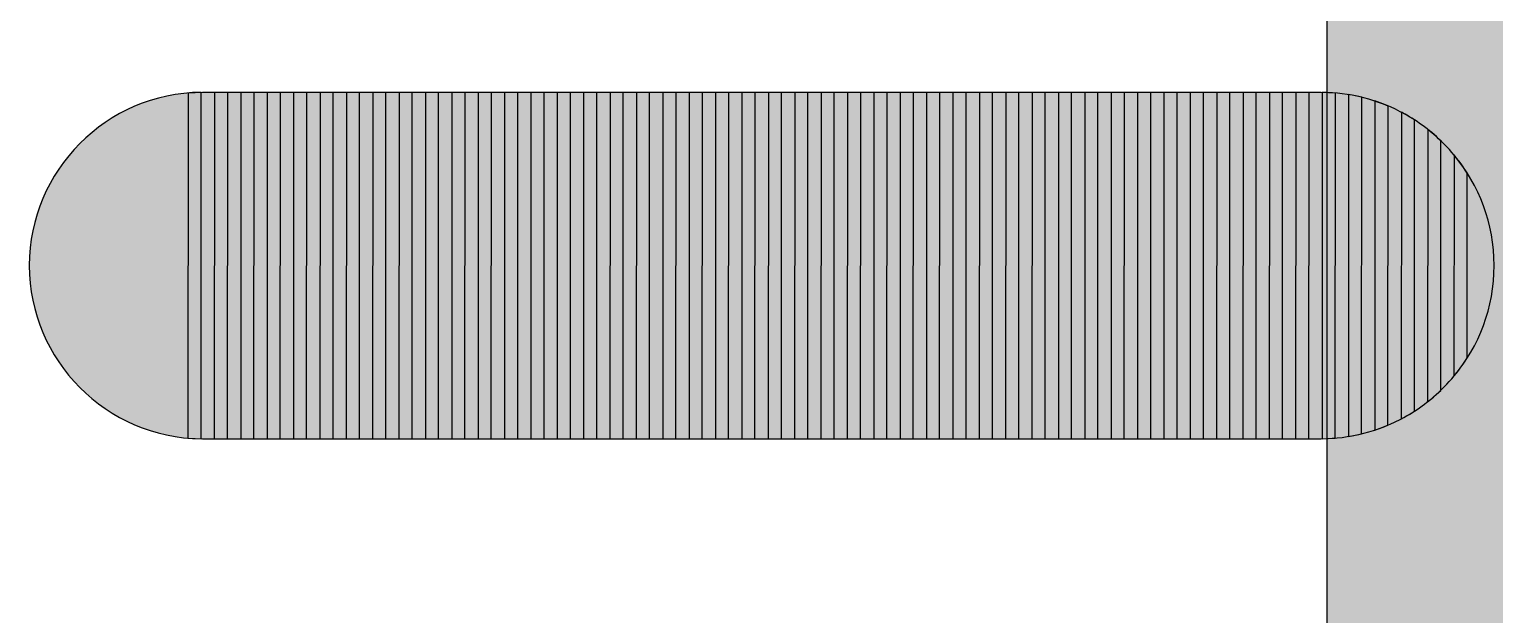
# Model space of a CAD drawing. Header units: millimetres. Extents: x -4.73 to 4.58, y -4.74 to 4.59.
# Drawn here: x -4.73 to -3.423, y -1.591 to -1.07 of the extents above; entities that cross this region are included whole.
import ezdxf

# ---------------------------------------------------------------- set-up
doc = ezdxf.new("R2010")
doc.units = ezdxf.units.MM
doc.header["$MEASUREMENT"] = 0
doc.layers.add('layer 1', color=7, linetype='Continuous')

msp = doc.modelspace()

# ---------------------------------------------------------------- hatches: boundary and pattern name
at = {"layer": 'layer 1', "true_color": 0x5f5d5d}
h = msp.add_hatch(color=251, dxfattribs=at)
edge = h.paths.add_edge_path()
edge.add_spline(control_points=[(-3.122, 3.4177), (-3.122, 3.4177), (2.976, 3.4177), (2.976, 3.4177), (2.976, 3.4177), (3.427, 2.9666), (3.427, 2.9666), (3.427, 2.9666), (3.427, -3.1314), (3.427, -3.1314), (3.427, -3.1314), (2.976, -3.5825), (2.976, -3.5825), (2.976, -3.5825), (-3.122, -3.5825), (-3.122, -3.5825), (-3.122, -3.5825), (-3.573, -3.1314), (-3.573, -3.1314), (-3.573, -3.1314), (-3.573, 2.9666), (-3.573, 2.9666), (-3.573, 2.9666), (-3.122, 3.4177), (-3.122, 3.4177)], knot_values=[0, 0, 0, 0, 0.125, 0.125, 0.125, 0.25, 0.25, 0.25, 0.375, 0.375, 0.375, 0.5, 0.5, 0.5, 0.625, 0.625, 0.625, 0.75, 0.75, 0.75, 0.875, 0.875, 0.875, 1, 1, 1, 1], degree=3, periodic=1)
h = msp.add_hatch(color=251, dxfattribs=at)
edge = h.paths.add_edge_path()
edge.add_spline(control_points=[(-4.5763, -1.1259), (-4.5763, -1.1259), (-4.5764, -1.4346), (-4.5764, -1.4346), (-4.6608, -1.434), (-4.7296, -1.3648), (-4.7296, -1.2803), (-4.7296, -1.2803), (-4.7296, -1.2802), (-4.7296, -1.2802), (-4.7296, -1.1956), (-4.6607, -1.1264), (-4.5763, -1.1259)], knot_values=[0, 0, 0, 0, 0.25, 0.25, 0.25, 0.5, 0.5, 0.5, 0.75, 0.75, 0.75, 1, 1, 1, 1], degree=3, periodic=1)
at = {"layer": 'layer 1', "true_color": 0x636161}
h = msp.add_hatch(color=251, dxfattribs=at)
edge = h.paths.add_edge_path()
edge.add_spline(control_points=[(-4.5529, -1.4346), (-4.5529, -1.4346), (-4.5753, -1.4346), (-4.5753, -1.4346), (-4.5753, -1.4346), (-4.5882, -1.434), (-4.5882, -1.434), (-4.5882, -1.434), (-4.5881, -1.1265), (-4.5881, -1.1265), (-4.5881, -1.1265), (-4.5753, -1.1259), (-4.5753, -1.1259), (-4.5753, -1.1259), (-4.5528, -1.1259), (-4.5528, -1.1259), (-4.5528, -1.1259), (-4.5529, -1.4346), (-4.5529, -1.4346)], knot_values=[0, 0, 0, 0, 0.166667, 0.166667, 0.166667, 0.333333, 0.333333, 0.333333, 0.5, 0.5, 0.5, 0.666667, 0.666667, 0.666667, 0.833333, 0.833333, 0.833333, 1, 1, 1, 1], degree=3, periodic=1)
at = {"layer": 'layer 1', "true_color": 0x676666}
h = msp.add_hatch(color=251, dxfattribs=at)
edge = h.paths.add_edge_path()
edge.add_spline(control_points=[(-4.5294, -1.4346), (-4.5294, -1.4346), (-4.5647, -1.4346), (-4.5647, -1.4346), (-4.5647, -1.4346), (-4.5646, -1.1259), (-4.5646, -1.1259), (-4.5646, -1.1259), (-4.5293, -1.1259), (-4.5293, -1.1259), (-4.5293, -1.1259), (-4.5294, -1.4346), (-4.5294, -1.4346)], knot_values=[0, 0, 0, 0, 0.25, 0.25, 0.25, 0.5, 0.5, 0.5, 0.75, 0.75, 0.75, 1, 1, 1, 1], degree=3, periodic=1)
at = {"layer": 'layer 1', "true_color": 0x6c6a6a}
h = msp.add_hatch(color=251, dxfattribs=at)
edge = h.paths.add_edge_path()
edge.add_spline(control_points=[(-4.5412, -1.4346), (-4.5412, -1.4346), (-4.5411, -1.1259), (-4.5411, -1.1259), (-4.5411, -1.1259), (-4.5058, -1.1259), (-4.5058, -1.1259), (-4.5058, -1.1259), (-4.5059, -1.4346), (-4.5059, -1.4346), (-4.5059, -1.4346), (-4.5412, -1.4346), (-4.5412, -1.4346)], knot_values=[0, 0, 0, 0, 0.25, 0.25, 0.25, 0.5, 0.5, 0.5, 0.75, 0.75, 0.75, 1, 1, 1, 1], degree=3, periodic=1)
at = {"layer": 'layer 1', "true_color": 0x706e6f}
h = msp.add_hatch(color=8, dxfattribs=at)
edge = h.paths.add_edge_path()
edge.add_spline(control_points=[(-4.5177, -1.4346), (-4.5177, -1.4346), (-4.5176, -1.1259), (-4.5176, -1.1259), (-4.5176, -1.1259), (-4.4823, -1.1259), (-4.4823, -1.1259), (-4.4823, -1.1259), (-4.4824, -1.4346), (-4.4824, -1.4346), (-4.4824, -1.4346), (-4.5177, -1.4346), (-4.5177, -1.4346)], knot_values=[0, 0, 0, 0, 0.25, 0.25, 0.25, 0.5, 0.5, 0.5, 0.75, 0.75, 0.75, 1, 1, 1, 1], degree=3, periodic=1)
at = {"layer": 'layer 1', "true_color": 0x747373}
h = msp.add_hatch(color=8, dxfattribs=at)
edge = h.paths.add_edge_path()
edge.add_spline(control_points=[(-4.4942, -1.4346), (-4.4942, -1.4346), (-4.4941, -1.1259), (-4.4941, -1.1259), (-4.4941, -1.1259), (-4.4588, -1.1259), (-4.4588, -1.1259), (-4.4588, -1.1259), (-4.4589, -1.4346), (-4.4589, -1.4346), (-4.4589, -1.4346), (-4.4942, -1.4346), (-4.4942, -1.4346)], knot_values=[0, 0, 0, 0, 0.25, 0.25, 0.25, 0.5, 0.5, 0.5, 0.75, 0.75, 0.75, 1, 1, 1, 1], degree=3, periodic=1)
at = {"layer": 'layer 1', "true_color": 0x787778}
h = msp.add_hatch(color=8, dxfattribs=at)
edge = h.paths.add_edge_path()
edge.add_spline(control_points=[(-4.4706, -1.4346), (-4.4706, -1.4346), (-4.4705, -1.1259), (-4.4705, -1.1259), (-4.4705, -1.1259), (-4.4353, -1.1259), (-4.4353, -1.1259), (-4.4353, -1.1259), (-4.4354, -1.4346), (-4.4354, -1.4346), (-4.4354, -1.4346), (-4.4706, -1.4346), (-4.4706, -1.4346)], knot_values=[0, 0, 0, 0, 0.25, 0.25, 0.25, 0.5, 0.5, 0.5, 0.75, 0.75, 0.75, 1, 1, 1, 1], degree=3, periodic=1)
at = {"layer": 'layer 1', "true_color": 0x7c7b7c}
h = msp.add_hatch(color=8, dxfattribs=at)
edge = h.paths.add_edge_path()
edge.add_spline(control_points=[(-4.4471, -1.4346), (-4.4471, -1.4346), (-4.447, -1.1259), (-4.447, -1.1259), (-4.447, -1.1259), (-4.4118, -1.1259), (-4.4118, -1.1259), (-4.4118, -1.1259), (-4.4119, -1.4346), (-4.4119, -1.4346), (-4.4119, -1.4346), (-4.4471, -1.4346), (-4.4471, -1.4346)], knot_values=[0, 0, 0, 0, 0.25, 0.25, 0.25, 0.5, 0.5, 0.5, 0.75, 0.75, 0.75, 1, 1, 1, 1], degree=3, periodic=1)
at = {"layer": 'layer 1', "true_color": 0x818081}
h = msp.add_hatch(color=8, dxfattribs=at)
edge = h.paths.add_edge_path()
edge.add_spline(control_points=[(-4.4236, -1.4346), (-4.4236, -1.4346), (-4.4235, -1.1259), (-4.4235, -1.1259), (-4.4235, -1.1259), (-4.3883, -1.1259), (-4.3883, -1.1259), (-4.3883, -1.1259), (-4.3884, -1.4346), (-4.3884, -1.4346), (-4.3884, -1.4346), (-4.4236, -1.4346), (-4.4236, -1.4346)], knot_values=[0, 0, 0, 0, 0.25, 0.25, 0.25, 0.5, 0.5, 0.5, 0.75, 0.75, 0.75, 1, 1, 1, 1], degree=3, periodic=1)
at = {"layer": 'layer 1', "true_color": 0x868586}
h = msp.add_hatch(color=252, dxfattribs=at)
edge = h.paths.add_edge_path()
edge.add_spline(control_points=[(-4.4001, -1.4346), (-4.4001, -1.4346), (-4.4, -1.1259), (-4.4, -1.1259), (-4.4, -1.1259), (-4.3648, -1.1259), (-4.3648, -1.1259), (-4.3648, -1.1259), (-4.3649, -1.4346), (-4.3649, -1.4346), (-4.3649, -1.4346), (-4.4001, -1.4346), (-4.4001, -1.4346)], knot_values=[0, 0, 0, 0, 0.25, 0.25, 0.25, 0.5, 0.5, 0.5, 0.75, 0.75, 0.75, 1, 1, 1, 1], degree=3, periodic=1)
at = {"layer": 'layer 1', "true_color": 0x8d8c8d}
h = msp.add_hatch(color=252, dxfattribs=at)
edge = h.paths.add_edge_path()
edge.add_spline(control_points=[(-4.3766, -1.4346), (-4.3766, -1.4346), (-4.3765, -1.1259), (-4.3765, -1.1259), (-4.3765, -1.1259), (-4.3412, -1.1259), (-4.3412, -1.1259), (-4.3412, -1.1259), (-4.3414, -1.4346), (-4.3414, -1.4346), (-4.3414, -1.4346), (-4.3766, -1.4346), (-4.3766, -1.4346)], knot_values=[0, 0, 0, 0, 0.25, 0.25, 0.25, 0.5, 0.5, 0.5, 0.75, 0.75, 0.75, 1, 1, 1, 1], degree=3, periodic=1)
at = {"layer": 'layer 1', "true_color": 0x939293}
h = msp.add_hatch(color=252, dxfattribs=at)
edge = h.paths.add_edge_path()
edge.add_spline(control_points=[(-4.3531, -1.4346), (-4.3531, -1.4346), (-4.353, -1.1259), (-4.353, -1.1259), (-4.353, -1.1259), (-4.3177, -1.1259), (-4.3177, -1.1259), (-4.3177, -1.1259), (-4.3178, -1.4346), (-4.3178, -1.4346), (-4.3178, -1.4346), (-4.3531, -1.4346), (-4.3531, -1.4346)], knot_values=[0, 0, 0, 0, 0.25, 0.25, 0.25, 0.5, 0.5, 0.5, 0.75, 0.75, 0.75, 1, 1, 1, 1], degree=3, periodic=1)
at = {"layer": 'layer 1', "true_color": 0x999899}
h = msp.add_hatch(color=253, dxfattribs=at)
edge = h.paths.add_edge_path()
edge.add_spline(control_points=[(-4.3296, -1.4346), (-4.3296, -1.4346), (-4.3295, -1.1259), (-4.3295, -1.1259), (-4.3295, -1.1259), (-4.2942, -1.1259), (-4.2942, -1.1259), (-4.2942, -1.1259), (-4.2943, -1.4346), (-4.2943, -1.4346), (-4.2943, -1.4346), (-4.3296, -1.4346), (-4.3296, -1.4346)], knot_values=[0, 0, 0, 0, 0.25, 0.25, 0.25, 0.5, 0.5, 0.5, 0.75, 0.75, 0.75, 1, 1, 1, 1], degree=3, periodic=1)
at = {"layer": 'layer 1', "true_color": 0xa09fa0}
h = msp.add_hatch(color=253, dxfattribs=at)
edge = h.paths.add_edge_path()
edge.add_spline(control_points=[(-4.3061, -1.4346), (-4.3061, -1.4346), (-4.306, -1.1259), (-4.306, -1.1259), (-4.306, -1.1259), (-4.2707, -1.1259), (-4.2707, -1.1259), (-4.2707, -1.1259), (-4.2708, -1.4346), (-4.2708, -1.4346), (-4.2708, -1.4346), (-4.3061, -1.4346), (-4.3061, -1.4346)], knot_values=[0, 0, 0, 0, 0.25, 0.25, 0.25, 0.5, 0.5, 0.5, 0.75, 0.75, 0.75, 1, 1, 1, 1], degree=3, periodic=1)
at = {"layer": 'layer 1', "true_color": 0xa6a5a6}
h = msp.add_hatch(color=253, dxfattribs=at)
edge = h.paths.add_edge_path()
edge.add_spline(control_points=[(-4.2826, -1.4346), (-4.2826, -1.4346), (-4.2825, -1.1259), (-4.2825, -1.1259), (-4.2825, -1.1259), (-4.2472, -1.1259), (-4.2472, -1.1259), (-4.2472, -1.1259), (-4.2473, -1.4346), (-4.2473, -1.4346), (-4.2473, -1.4346), (-4.2826, -1.4346), (-4.2826, -1.4346)], knot_values=[0, 0, 0, 0, 0.25, 0.25, 0.25, 0.5, 0.5, 0.5, 0.75, 0.75, 0.75, 1, 1, 1, 1], degree=3, periodic=1)
at = {"layer": 'layer 1', "true_color": 0xacacac}
h = msp.add_hatch(color=253, dxfattribs=at)
edge = h.paths.add_edge_path()
edge.add_spline(control_points=[(-4.2591, -1.4346), (-4.2591, -1.4346), (-4.259, -1.1259), (-4.259, -1.1259), (-4.259, -1.1259), (-4.2237, -1.1259), (-4.2237, -1.1259), (-4.2237, -1.1259), (-4.2238, -1.4346), (-4.2238, -1.4346), (-4.2238, -1.4346), (-4.2591, -1.4346), (-4.2591, -1.4346)], knot_values=[0, 0, 0, 0, 0.25, 0.25, 0.25, 0.5, 0.5, 0.5, 0.75, 0.75, 0.75, 1, 1, 1, 1], degree=3, periodic=1)
at = {"layer": 'layer 1', "true_color": 0xb3b2b3}
h = msp.add_hatch(color=253, dxfattribs=at)
edge = h.paths.add_edge_path()
edge.add_spline(control_points=[(-4.2356, -1.4346), (-4.2356, -1.4346), (-4.2355, -1.1259), (-4.2355, -1.1259), (-4.2355, -1.1259), (-4.2002, -1.1259), (-4.2002, -1.1259), (-4.2002, -1.1259), (-4.2003, -1.4346), (-4.2003, -1.4346), (-4.2003, -1.4346), (-4.2356, -1.4346), (-4.2356, -1.4346)], knot_values=[0, 0, 0, 0, 0.25, 0.25, 0.25, 0.5, 0.5, 0.5, 0.75, 0.75, 0.75, 1, 1, 1, 1], degree=3, periodic=1)
at = {"layer": 'layer 1', "true_color": 0xb9b8b9}
h = msp.add_hatch(color=9, dxfattribs=at)
edge = h.paths.add_edge_path()
edge.add_spline(control_points=[(-4.2121, -1.4346), (-4.2121, -1.4346), (-4.212, -1.1259), (-4.212, -1.1259), (-4.212, -1.1259), (-4.1767, -1.1259), (-4.1767, -1.1259), (-4.1767, -1.1259), (-4.1768, -1.4346), (-4.1768, -1.4346), (-4.1768, -1.4346), (-4.2121, -1.4346), (-4.2121, -1.4346)], knot_values=[0, 0, 0, 0, 0.25, 0.25, 0.25, 0.5, 0.5, 0.5, 0.75, 0.75, 0.75, 1, 1, 1, 1], degree=3, periodic=1)
at = {"layer": 'layer 1', "true_color": 0xbfbfbf}
h = msp.add_hatch(color=9, dxfattribs=at)
edge = h.paths.add_edge_path()
edge.add_spline(control_points=[(-4.1886, -1.4346), (-4.1886, -1.4346), (-4.1884, -1.1259), (-4.1884, -1.1259), (-4.1884, -1.1259), (-4.1532, -1.1259), (-4.1532, -1.1259), (-4.1532, -1.1259), (-4.1533, -1.4346), (-4.1533, -1.4346), (-4.1533, -1.4346), (-4.1886, -1.4346), (-4.1886, -1.4346)], knot_values=[0, 0, 0, 0, 0.25, 0.25, 0.25, 0.5, 0.5, 0.5, 0.75, 0.75, 0.75, 1, 1, 1, 1], degree=3, periodic=1)
at = {"layer": 'layer 1', "true_color": 0xc6c5c6}
h = msp.add_hatch(color=9, dxfattribs=at)
edge = h.paths.add_edge_path()
edge.add_spline(control_points=[(-4.165, -1.4346), (-4.165, -1.4346), (-4.1649, -1.1259), (-4.1649, -1.1259), (-4.1649, -1.1259), (-4.1297, -1.1259), (-4.1297, -1.1259), (-4.1297, -1.1259), (-4.1298, -1.4346), (-4.1298, -1.4346), (-4.1298, -1.4346), (-4.165, -1.4346), (-4.165, -1.4346)], knot_values=[0, 0, 0, 0, 0.25, 0.25, 0.25, 0.5, 0.5, 0.5, 0.75, 0.75, 0.75, 1, 1, 1, 1], degree=3, periodic=1)
at = {"layer": 'layer 1', "true_color": 0xcccccc}
h = msp.add_hatch(color=254, dxfattribs=at)
edge = h.paths.add_edge_path()
edge.add_spline(control_points=[(-4.1415, -1.4346), (-4.1415, -1.4346), (-4.1414, -1.1259), (-4.1414, -1.1259), (-4.1414, -1.1259), (-4.1062, -1.1259), (-4.1062, -1.1259), (-4.1062, -1.1259), (-4.1063, -1.4346), (-4.1063, -1.4346), (-4.1063, -1.4346), (-4.1415, -1.4346), (-4.1415, -1.4346)], knot_values=[0, 0, 0, 0, 0.25, 0.25, 0.25, 0.5, 0.5, 0.5, 0.75, 0.75, 0.75, 1, 1, 1, 1], degree=3, periodic=1)
at = {"layer": 'layer 1', "true_color": 0xd2d2d2}
h = msp.add_hatch(color=254, dxfattribs=at)
edge = h.paths.add_edge_path()
edge.add_spline(control_points=[(-4.118, -1.4346), (-4.118, -1.4346), (-4.1179, -1.1259), (-4.1179, -1.1259), (-4.1179, -1.1259), (-4.0827, -1.1259), (-4.0827, -1.1259), (-4.0827, -1.1259), (-4.0828, -1.4346), (-4.0828, -1.4346), (-4.0828, -1.4346), (-4.118, -1.4346), (-4.118, -1.4346)], knot_values=[0, 0, 0, 0, 0.25, 0.25, 0.25, 0.5, 0.5, 0.5, 0.75, 0.75, 0.75, 1, 1, 1, 1], degree=3, periodic=1)
at = {"layer": 'layer 1', "true_color": 0xd9d8d9}
h = msp.add_hatch(color=254, dxfattribs=at)
edge = h.paths.add_edge_path()
edge.add_spline(control_points=[(-4.0945, -1.4346), (-4.0945, -1.4346), (-4.0944, -1.1259), (-4.0944, -1.1259), (-4.0944, -1.1259), (-4.0592, -1.1259), (-4.0592, -1.1259), (-4.0592, -1.1259), (-4.0593, -1.4346), (-4.0593, -1.4346), (-4.0593, -1.4346), (-4.0945, -1.4346), (-4.0945, -1.4346)], knot_values=[0, 0, 0, 0, 0.25, 0.25, 0.25, 0.5, 0.5, 0.5, 0.75, 0.75, 0.75, 1, 1, 1, 1], degree=3, periodic=1)
at = {"layer": 'layer 1', "true_color": 0xdfdfdf}
h = msp.add_hatch(color=254, dxfattribs=at)
edge = h.paths.add_edge_path()
edge.add_spline(control_points=[(-4.071, -1.4346), (-4.071, -1.4346), (-4.0709, -1.1259), (-4.0709, -1.1259), (-4.0709, -1.1259), (-4.0356, -1.1259), (-4.0356, -1.1259), (-4.0356, -1.1259), (-4.0357, -1.4346), (-4.0357, -1.4346), (-4.0357, -1.4346), (-4.071, -1.4346), (-4.071, -1.4346)], knot_values=[0, 0, 0, 0, 0.25, 0.25, 0.25, 0.5, 0.5, 0.5, 0.75, 0.75, 0.75, 1, 1, 1, 1], degree=3, periodic=1)
at = {"layer": 'layer 1', "true_color": 0xe5e5e5}
h = msp.add_hatch(color=254, dxfattribs=at)
edge = h.paths.add_edge_path()
edge.add_spline(control_points=[(-4.0475, -1.4346), (-4.0475, -1.4346), (-4.0474, -1.1259), (-4.0474, -1.1259), (-4.0474, -1.1259), (-4.0121, -1.1259), (-4.0121, -1.1259), (-4.0121, -1.1259), (-4.0122, -1.4346), (-4.0122, -1.4346), (-4.0122, -1.4346), (-4.0475, -1.4346), (-4.0475, -1.4346)], knot_values=[0, 0, 0, 0, 0.25, 0.25, 0.25, 0.5, 0.5, 0.5, 0.75, 0.75, 0.75, 1, 1, 1, 1], degree=3, periodic=1)
at = {"layer": 'layer 1', "true_color": 0xececec}
h = msp.add_hatch(color=7, dxfattribs=at)
edge = h.paths.add_edge_path()
edge.add_spline(control_points=[(-4.024, -1.4346), (-4.024, -1.4346), (-4.0239, -1.1259), (-4.0239, -1.1259), (-4.0239, -1.1259), (-3.9886, -1.1259), (-3.9886, -1.1259), (-3.9886, -1.1259), (-3.9887, -1.4346), (-3.9887, -1.4346), (-3.9887, -1.4346), (-4.024, -1.4346), (-4.024, -1.4346)], knot_values=[0, 0, 0, 0, 0.25, 0.25, 0.25, 0.5, 0.5, 0.5, 0.75, 0.75, 0.75, 1, 1, 1, 1], degree=3, periodic=1)
at = {"layer": 'layer 1', "true_color": 0xf2f2f2}
h = msp.add_hatch(color=7, dxfattribs=at)
edge = h.paths.add_edge_path()
edge.add_spline(control_points=[(-4.0005, -1.4346), (-4.0005, -1.4346), (-4.0004, -1.1259), (-4.0004, -1.1259), (-4.0004, -1.1259), (-3.9651, -1.1259), (-3.9651, -1.1259), (-3.9651, -1.1259), (-3.9652, -1.4346), (-3.9652, -1.4346), (-3.9652, -1.4346), (-4.0005, -1.4346), (-4.0005, -1.4346)], knot_values=[0, 0, 0, 0, 0.25, 0.25, 0.25, 0.5, 0.5, 0.5, 0.75, 0.75, 0.75, 1, 1, 1, 1], degree=3, periodic=1)
at = {"layer": 'layer 1', "true_color": 0xf7f7f7}
h = msp.add_hatch(color=7, dxfattribs=at)
edge = h.paths.add_edge_path()
edge.add_spline(control_points=[(-3.977, -1.4346), (-3.977, -1.4346), (-3.9769, -1.1259), (-3.9769, -1.1259), (-3.9769, -1.1259), (-3.9416, -1.1259), (-3.9416, -1.1259), (-3.9416, -1.1259), (-3.9417, -1.4346), (-3.9417, -1.4346), (-3.9417, -1.4346), (-3.977, -1.4346), (-3.977, -1.4346)], knot_values=[0, 0, 0, 0, 0.25, 0.25, 0.25, 0.5, 0.5, 0.5, 0.75, 0.75, 0.75, 1, 1, 1, 1], degree=3, periodic=1)
at = {"layer": 'layer 1', "true_color": 0xececec}
h = msp.add_hatch(color=7, dxfattribs=at)
edge = h.paths.add_edge_path()
edge.add_spline(control_points=[(-3.9535, -1.4346), (-3.9535, -1.4346), (-3.9534, -1.1259), (-3.9534, -1.1259), (-3.9534, -1.1259), (-3.9181, -1.1259), (-3.9181, -1.1259), (-3.9181, -1.1259), (-3.9182, -1.4346), (-3.9182, -1.4346), (-3.9182, -1.4346), (-3.9535, -1.4346), (-3.9535, -1.4346)], knot_values=[0, 0, 0, 0, 0.25, 0.25, 0.25, 0.5, 0.5, 0.5, 0.75, 0.75, 0.75, 1, 1, 1, 1], degree=3, periodic=1)
at = {"layer": 'layer 1', "true_color": 0xe0e0e0}
h = msp.add_hatch(color=254, dxfattribs=at)
edge = h.paths.add_edge_path()
edge.add_spline(control_points=[(-3.93, -1.4346), (-3.93, -1.4346), (-3.9299, -1.1259), (-3.9299, -1.1259), (-3.9299, -1.1259), (-3.8946, -1.1259), (-3.8946, -1.1259), (-3.8946, -1.1259), (-3.8947, -1.4346), (-3.8947, -1.4346), (-3.8947, -1.4346), (-3.93, -1.4346), (-3.93, -1.4346)], knot_values=[0, 0, 0, 0, 0.25, 0.25, 0.25, 0.5, 0.5, 0.5, 0.75, 0.75, 0.75, 1, 1, 1, 1], degree=3, periodic=1)
at = {"layer": 'layer 1', "true_color": 0xd4d4d5}
h = msp.add_hatch(color=254, dxfattribs=at)
edge = h.paths.add_edge_path()
edge.add_spline(control_points=[(-3.9065, -1.4346), (-3.9065, -1.4346), (-3.9064, -1.1259), (-3.9064, -1.1259), (-3.9064, -1.1259), (-3.8711, -1.1259), (-3.8711, -1.1259), (-3.8711, -1.1259), (-3.8712, -1.4346), (-3.8712, -1.4346), (-3.8712, -1.4346), (-3.9065, -1.4346), (-3.9065, -1.4346)], knot_values=[0, 0, 0, 0, 0.25, 0.25, 0.25, 0.5, 0.5, 0.5, 0.75, 0.75, 0.75, 1, 1, 1, 1], degree=3, periodic=1)
at = {"layer": 'layer 1', "true_color": 0xc9c9c9}
h = msp.add_hatch(color=9, dxfattribs=at)
edge = h.paths.add_edge_path()
edge.add_spline(control_points=[(-3.8829, -1.4346), (-3.8829, -1.4346), (-3.8828, -1.1259), (-3.8828, -1.1259), (-3.8828, -1.1259), (-3.8476, -1.1259), (-3.8476, -1.1259), (-3.8476, -1.1259), (-3.8477, -1.4346), (-3.8477, -1.4346), (-3.8477, -1.4346), (-3.8829, -1.4346), (-3.8829, -1.4346)], knot_values=[0, 0, 0, 0, 0.25, 0.25, 0.25, 0.5, 0.5, 0.5, 0.75, 0.75, 0.75, 1, 1, 1, 1], degree=3, periodic=1)
at = {"layer": 'layer 1', "true_color": 0xbdbdbd}
h = msp.add_hatch(color=9, dxfattribs=at)
edge = h.paths.add_edge_path()
edge.add_spline(control_points=[(-3.8594, -1.4346), (-3.8594, -1.4346), (-3.8593, -1.1259), (-3.8593, -1.1259), (-3.8593, -1.1259), (-3.8241, -1.1259), (-3.8241, -1.1259), (-3.8241, -1.1259), (-3.8242, -1.4346), (-3.8242, -1.4346), (-3.8242, -1.4346), (-3.8594, -1.4346), (-3.8594, -1.4346)], knot_values=[0, 0, 0, 0, 0.25, 0.25, 0.25, 0.5, 0.5, 0.5, 0.75, 0.75, 0.75, 1, 1, 1, 1], degree=3, periodic=1)
at = {"layer": 'layer 1', "true_color": 0xb1b1b2}
h = msp.add_hatch(color=253, dxfattribs=at)
edge = h.paths.add_edge_path()
edge.add_spline(control_points=[(-3.8359, -1.4346), (-3.8359, -1.4346), (-3.8358, -1.1259), (-3.8358, -1.1259), (-3.8358, -1.1259), (-3.8006, -1.1259), (-3.8006, -1.1259), (-3.8006, -1.1259), (-3.8007, -1.4346), (-3.8007, -1.4346), (-3.8007, -1.4346), (-3.8359, -1.4346), (-3.8359, -1.4346)], knot_values=[0, 0, 0, 0, 0.25, 0.25, 0.25, 0.5, 0.5, 0.5, 0.75, 0.75, 0.75, 1, 1, 1, 1], degree=3, periodic=1)
at = {"layer": 'layer 1', "true_color": 0xa5a5a6}
h = msp.add_hatch(color=253, dxfattribs=at)
edge = h.paths.add_edge_path()
edge.add_spline(control_points=[(-3.8124, -1.4346), (-3.8124, -1.4346), (-3.8123, -1.1259), (-3.8123, -1.1259), (-3.8123, -1.1259), (-3.7771, -1.1259), (-3.7771, -1.1259), (-3.7771, -1.1259), (-3.7772, -1.4346), (-3.7772, -1.4346), (-3.7772, -1.4346), (-3.8124, -1.4346), (-3.8124, -1.4346)], knot_values=[0, 0, 0, 0, 0.25, 0.25, 0.25, 0.5, 0.5, 0.5, 0.75, 0.75, 0.75, 1, 1, 1, 1], degree=3, periodic=1)
at = {"layer": 'layer 1', "true_color": 0x9a9a9b}
h = msp.add_hatch(color=253, dxfattribs=at)
edge = h.paths.add_edge_path()
edge.add_spline(control_points=[(-3.7889, -1.4346), (-3.7889, -1.4346), (-3.7888, -1.1259), (-3.7888, -1.1259), (-3.7888, -1.1259), (-3.7535, -1.1259), (-3.7535, -1.1259), (-3.7535, -1.1259), (-3.7537, -1.4346), (-3.7537, -1.4346), (-3.7537, -1.4346), (-3.7889, -1.4346), (-3.7889, -1.4346)], knot_values=[0, 0, 0, 0, 0.25, 0.25, 0.25, 0.5, 0.5, 0.5, 0.75, 0.75, 0.75, 1, 1, 1, 1], degree=3, periodic=1)
at = {"layer": 'layer 1', "true_color": 0x8e8e8f}
h = msp.add_hatch(color=252, dxfattribs=at)
edge = h.paths.add_edge_path()
edge.add_spline(control_points=[(-3.7654, -1.4346), (-3.7654, -1.4346), (-3.7653, -1.1259), (-3.7653, -1.1259), (-3.7653, -1.1259), (-3.73, -1.1259), (-3.73, -1.1259), (-3.73, -1.1259), (-3.7301, -1.4346), (-3.7301, -1.4346), (-3.7301, -1.4346), (-3.7654, -1.4346), (-3.7654, -1.4346)], knot_values=[0, 0, 0, 0, 0.25, 0.25, 0.25, 0.5, 0.5, 0.5, 0.75, 0.75, 0.75, 1, 1, 1, 1], degree=3, periodic=1)
at = {"layer": 'layer 1', "true_color": 0x8b8b8c}
h = msp.add_hatch(color=252, dxfattribs=at)
edge = h.paths.add_edge_path()
edge.add_spline(control_points=[(-3.7419, -1.4346), (-3.7419, -1.4346), (-3.7418, -1.1259), (-3.7418, -1.1259), (-3.7418, -1.1259), (-3.7065, -1.1259), (-3.7065, -1.1259), (-3.7065, -1.1259), (-3.7066, -1.4346), (-3.7066, -1.4346), (-3.7066, -1.4346), (-3.7419, -1.4346), (-3.7419, -1.4346)], knot_values=[0, 0, 0, 0, 0.25, 0.25, 0.25, 0.5, 0.5, 0.5, 0.75, 0.75, 0.75, 1, 1, 1, 1], degree=3, periodic=1)
h = msp.add_hatch(color=252, dxfattribs=at)
edge = h.paths.add_edge_path()
edge.add_spline(control_points=[(-3.7184, -1.4346), (-3.7184, -1.4346), (-3.7183, -1.1259), (-3.7183, -1.1259), (-3.7183, -1.1259), (-3.683, -1.1259), (-3.683, -1.1259), (-3.683, -1.1259), (-3.6831, -1.4346), (-3.6831, -1.4346), (-3.6831, -1.4346), (-3.7184, -1.4346), (-3.7184, -1.4346)], knot_values=[0, 0, 0, 0, 0.25, 0.25, 0.25, 0.5, 0.5, 0.5, 0.75, 0.75, 0.75, 1, 1, 1, 1], degree=3, periodic=1)
h = msp.add_hatch(color=252, dxfattribs=at)
edge = h.paths.add_edge_path()
edge.add_spline(control_points=[(-3.6949, -1.4346), (-3.6949, -1.4346), (-3.6948, -1.1259), (-3.6948, -1.1259), (-3.6948, -1.1259), (-3.6595, -1.1259), (-3.6595, -1.1259), (-3.6595, -1.1259), (-3.6596, -1.4346), (-3.6596, -1.4346), (-3.6596, -1.4346), (-3.6949, -1.4346), (-3.6949, -1.4346)], knot_values=[0, 0, 0, 0, 0.25, 0.25, 0.25, 0.5, 0.5, 0.5, 0.75, 0.75, 0.75, 1, 1, 1, 1], degree=3, periodic=1)
h = msp.add_hatch(color=252, dxfattribs=at)
edge = h.paths.add_edge_path()
edge.add_spline(control_points=[(-3.6714, -1.4346), (-3.6714, -1.4346), (-3.6713, -1.1259), (-3.6713, -1.1259), (-3.6713, -1.1259), (-3.636, -1.1259), (-3.636, -1.1259), (-3.636, -1.1259), (-3.6361, -1.4346), (-3.6361, -1.4346), (-3.6361, -1.4346), (-3.6714, -1.4346), (-3.6714, -1.4346)], knot_values=[0, 0, 0, 0, 0.25, 0.25, 0.25, 0.5, 0.5, 0.5, 0.75, 0.75, 0.75, 1, 1, 1, 1], degree=3, periodic=1)
h = msp.add_hatch(color=252, dxfattribs=at)
edge = h.paths.add_edge_path()
edge.add_spline(control_points=[(-3.6479, -1.4346), (-3.6479, -1.4346), (-3.6478, -1.1259), (-3.6478, -1.1259), (-3.6478, -1.1259), (-3.6125, -1.1259), (-3.6125, -1.1259), (-3.6125, -1.1259), (-3.6126, -1.4346), (-3.6126, -1.4346), (-3.6126, -1.4346), (-3.6479, -1.4346), (-3.6479, -1.4346)], knot_values=[0, 0, 0, 0, 0.25, 0.25, 0.25, 0.5, 0.5, 0.5, 0.75, 0.75, 0.75, 1, 1, 1, 1], degree=3, periodic=1)
h = msp.add_hatch(color=252, dxfattribs=at)
edge = h.paths.add_edge_path()
edge.add_spline(control_points=[(-3.6244, -1.4346), (-3.6244, -1.4346), (-3.6243, -1.1259), (-3.6243, -1.1259), (-3.6243, -1.1259), (-3.589, -1.1259), (-3.589, -1.1259), (-3.589, -1.1259), (-3.5891, -1.4346), (-3.5891, -1.4346), (-3.5891, -1.4346), (-3.6244, -1.4346), (-3.6244, -1.4346)], knot_values=[0, 0, 0, 0, 0.25, 0.25, 0.25, 0.5, 0.5, 0.5, 0.75, 0.75, 0.75, 1, 1, 1, 1], degree=3, periodic=1)
h = msp.add_hatch(color=252, dxfattribs=at)
edge = h.paths.add_edge_path()
edge.add_spline(control_points=[(-3.6009, -1.4346), (-3.6009, -1.4346), (-3.6007, -1.1259), (-3.6007, -1.1259), (-3.6007, -1.1259), (-3.5783, -1.1259), (-3.5783, -1.1259), (-3.5783, -1.1259), (-3.5655, -1.1265), (-3.5655, -1.1265), (-3.5655, -1.1265), (-3.5656, -1.434), (-3.5656, -1.434), (-3.5656, -1.434), (-3.5783, -1.4346), (-3.5783, -1.4346), (-3.5783, -1.4346), (-3.6009, -1.4346), (-3.6009, -1.4346)], knot_values=[0, 0, 0, 0, 0.166667, 0.166667, 0.166667, 0.333333, 0.333333, 0.333333, 0.5, 0.5, 0.5, 0.666667, 0.666667, 0.666667, 0.833333, 0.833333, 0.833333, 1, 1, 1, 1], degree=3, periodic=1)
h = msp.add_hatch(color=252, dxfattribs=at)
edge = h.paths.add_edge_path()
edge.add_spline(control_points=[(-3.5773, -1.4346), (-3.5773, -1.4346), (-3.5772, -1.1259), (-3.5772, -1.1259), (-3.5651, -1.126), (-3.5533, -1.1276), (-3.542, -1.1303), (-3.542, -1.1303), (-3.5421, -1.4302), (-3.5421, -1.4302), (-3.5534, -1.4329), (-3.5652, -1.4345), (-3.5773, -1.4346)], knot_values=[0, 0, 0, 0, 0.25, 0.25, 0.25, 0.5, 0.5, 0.5, 0.75, 0.75, 0.75, 1, 1, 1, 1], degree=3, periodic=1)
h = msp.add_hatch(color=252, dxfattribs=at)
edge = h.paths.add_edge_path()
edge.add_spline(control_points=[(-3.5538, -1.4326), (-3.5538, -1.4326), (-3.5537, -1.1279), (-3.5537, -1.1279), (-3.5414, -1.1299), (-3.5296, -1.1334), (-3.5185, -1.1381), (-3.5185, -1.1381), (-3.5186, -1.4225), (-3.5186, -1.4225), (-3.5297, -1.4272), (-3.5415, -1.4306), (-3.5538, -1.4326)], knot_values=[0, 0, 0, 0, 0.25, 0.25, 0.25, 0.5, 0.5, 0.5, 0.75, 0.75, 0.75, 1, 1, 1, 1], degree=3, periodic=1)
h = msp.add_hatch(color=252, dxfattribs=at)
edge = h.paths.add_edge_path()
edge.add_spline(control_points=[(-3.5303, -1.4269), (-3.5303, -1.4269), (-3.5302, -1.1336), (-3.5302, -1.1336), (-3.5177, -1.1377), (-3.5059, -1.1434), (-3.495, -1.1505), (-3.495, -1.1505), (-3.4951, -1.4101), (-3.4951, -1.4101), (-3.506, -1.4172), (-3.5178, -1.4228), (-3.5303, -1.4269)], knot_values=[0, 0, 0, 0, 0.25, 0.25, 0.25, 0.5, 0.5, 0.5, 0.75, 0.75, 0.75, 1, 1, 1, 1], degree=3, periodic=1)
h = msp.add_hatch(color=252, dxfattribs=at)
edge = h.paths.add_edge_path()
edge.add_spline(control_points=[(-3.5068, -1.4169), (-3.5068, -1.4169), (-3.5067, -1.1436), (-3.5067, -1.1436), (-3.4938, -1.1504), (-3.4819, -1.159), (-3.4715, -1.1691), (-3.4715, -1.1691), (-3.4716, -1.3915), (-3.4716, -1.3915), (-3.482, -1.4015), (-3.4939, -1.4101), (-3.5068, -1.4169)], knot_values=[0, 0, 0, 0, 0.25, 0.25, 0.25, 0.5, 0.5, 0.5, 0.75, 0.75, 0.75, 1, 1, 1, 1], degree=3, periodic=1)
h = msp.add_hatch(color=252, dxfattribs=at)
edge = h.paths.add_edge_path()
edge.add_spline(control_points=[(-3.4833, -1.4017), (-3.4833, -1.4017), (-3.4832, -1.1589), (-3.4832, -1.1589), (-3.4693, -1.1698), (-3.4574, -1.183), (-3.4479, -1.1979), (-3.4479, -1.1979), (-3.448, -1.3626), (-3.448, -1.3626), (-3.4574, -1.3775), (-3.4694, -1.3908), (-3.4833, -1.4017)], knot_values=[0, 0, 0, 0, 0.25, 0.25, 0.25, 0.5, 0.5, 0.5, 0.75, 0.75, 0.75, 1, 1, 1, 1], degree=3, periodic=1)
h = msp.add_hatch(color=252, dxfattribs=at)
edge = h.paths.add_edge_path()
edge.add_spline(control_points=[(-3.4598, -1.3789), (-3.4598, -1.3789), (-3.4597, -1.1817), (-3.4597, -1.1817), (-3.4374, -1.2085), (-3.424, -1.2428), (-3.424, -1.2802), (-3.424, -1.2802), (-3.424, -1.2803), (-3.424, -1.2803), (-3.424, -1.3177), (-3.4375, -1.3521), (-3.4598, -1.3789)], knot_values=[0, 0, 0, 0, 0.25, 0.25, 0.25, 0.5, 0.5, 0.5, 0.75, 0.75, 0.75, 1, 1, 1, 1], degree=3, periodic=1)

# ---------------------------------------------------------------- linework, layer by layer
at = {"layer": 'layer 1', "color": 251}
for points, knots in [([(-3.122, 3.4177), (-3.122, 3.4177), (2.976, 3.4177), (2.976, 3.4177), (2.976, 3.4177), (3.427, 2.9666), (3.427, 2.9666), (3.427, 2.9666), (3.427, -3.1314), (3.427, -3.1314), (3.427, -3.1314), (2.976, -3.5825), (2.976, -3.5825), (2.976, -3.5825), (-3.122, -3.5825), (-3.122, -3.5825), (-3.122, -3.5825), (-3.573, -3.1314), (-3.573, -3.1314), (-3.573, -3.1314), (-3.573, 2.9666), (-3.573, 2.9666), (-3.573, 2.9666), (-3.122, 3.4177), (-3.122, 3.4177)], [0, 0, 0, 0, 0.125, 0.125, 0.125, 0.25, 0.25, 0.25, 0.375, 0.375, 0.375, 0.5, 0.5, 0.5, 0.625, 0.625, 0.625, 0.75, 0.75, 0.75, 0.875, 0.875, 0.875, 1, 1, 1, 1]), ([(-4.5763, -1.1259), (-4.5763, -1.1259), (-4.5764, -1.4346), (-4.5764, -1.4346), (-4.6608, -1.434), (-4.7296, -1.3648), (-4.7296, -1.2803), (-4.7296, -1.2803), (-4.7296, -1.2802), (-4.7296, -1.2802), (-4.7296, -1.1956), (-4.6607, -1.1264), (-4.5763, -1.1259)], [0, 0, 0, 0, 0.25, 0.25, 0.25, 0.5, 0.5, 0.5, 0.75, 0.75, 0.75, 1, 1, 1, 1]), ([(-4.5529, -1.4346), (-4.5529, -1.4346), (-4.5753, -1.4346), (-4.5753, -1.4346), (-4.5753, -1.4346), (-4.5882, -1.434), (-4.5882, -1.434), (-4.5882, -1.434), (-4.5881, -1.1265), (-4.5881, -1.1265), (-4.5881, -1.1265), (-4.5753, -1.1259), (-4.5753, -1.1259), (-4.5753, -1.1259), (-4.5528, -1.1259), (-4.5528, -1.1259), (-4.5528, -1.1259), (-4.5529, -1.4346), (-4.5529, -1.4346)], [0, 0, 0, 0, 0.166667, 0.166667, 0.166667, 0.333333, 0.333333, 0.333333, 0.5, 0.5, 0.5, 0.666667, 0.666667, 0.666667, 0.833333, 0.833333, 0.833333, 1, 1, 1, 1]), ([(-4.5294, -1.4346), (-4.5294, -1.4346), (-4.5647, -1.4346), (-4.5647, -1.4346), (-4.5647, -1.4346), (-4.5646, -1.1259), (-4.5646, -1.1259), (-4.5646, -1.1259), (-4.5293, -1.1259), (-4.5293, -1.1259), (-4.5293, -1.1259), (-4.5294, -1.4346), (-4.5294, -1.4346)], [0, 0, 0, 0, 0.25, 0.25, 0.25, 0.5, 0.5, 0.5, 0.75, 0.75, 0.75, 1, 1, 1, 1]), ([(-4.5412, -1.4346), (-4.5412, -1.4346), (-4.5411, -1.1259), (-4.5411, -1.1259), (-4.5411, -1.1259), (-4.5058, -1.1259), (-4.5058, -1.1259), (-4.5058, -1.1259), (-4.5059, -1.4346), (-4.5059, -1.4346), (-4.5059, -1.4346), (-4.5412, -1.4346), (-4.5412, -1.4346)], [0, 0, 0, 0, 0.25, 0.25, 0.25, 0.5, 0.5, 0.5, 0.75, 0.75, 0.75, 1, 1, 1, 1])]:
    msp.add_open_spline(points, degree=3, knots=knots, dxfattribs=at)
at = {"layer": 'layer 1', "color": 8}
for points in [[(-4.5177, -1.4346), (-4.5177, -1.4346), (-4.5176, -1.1259), (-4.5176, -1.1259), (-4.5176, -1.1259), (-4.4823, -1.1259), (-4.4823, -1.1259), (-4.4823, -1.1259), (-4.4824, -1.4346), (-4.4824, -1.4346), (-4.4824, -1.4346), (-4.5177, -1.4346), (-4.5177, -1.4346)], [(-4.4942, -1.4346), (-4.4942, -1.4346), (-4.4941, -1.1259), (-4.4941, -1.1259), (-4.4941, -1.1259), (-4.4588, -1.1259), (-4.4588, -1.1259), (-4.4588, -1.1259), (-4.4589, -1.4346), (-4.4589, -1.4346), (-4.4589, -1.4346), (-4.4942, -1.4346), (-4.4942, -1.4346)], [(-4.4706, -1.4346), (-4.4706, -1.4346), (-4.4705, -1.1259), (-4.4705, -1.1259), (-4.4705, -1.1259), (-4.4353, -1.1259), (-4.4353, -1.1259), (-4.4353, -1.1259), (-4.4354, -1.4346), (-4.4354, -1.4346), (-4.4354, -1.4346), (-4.4706, -1.4346), (-4.4706, -1.4346)], [(-4.4471, -1.4346), (-4.4471, -1.4346), (-4.447, -1.1259), (-4.447, -1.1259), (-4.447, -1.1259), (-4.4118, -1.1259), (-4.4118, -1.1259), (-4.4118, -1.1259), (-4.4119, -1.4346), (-4.4119, -1.4346), (-4.4119, -1.4346), (-4.4471, -1.4346), (-4.4471, -1.4346)], [(-4.4236, -1.4346), (-4.4236, -1.4346), (-4.4235, -1.1259), (-4.4235, -1.1259), (-4.4235, -1.1259), (-4.3883, -1.1259), (-4.3883, -1.1259), (-4.3883, -1.1259), (-4.3884, -1.4346), (-4.3884, -1.4346), (-4.3884, -1.4346), (-4.4236, -1.4346), (-4.4236, -1.4346)]]:
    msp.add_open_spline(points, degree=3, knots=[0, 0, 0, 0, 0.25, 0.25, 0.25, 0.5, 0.5, 0.5, 0.75, 0.75, 0.75, 1, 1, 1, 1], dxfattribs=at)
at = {"layer": 'layer 1', "color": 252}
for points, knots in [([(-4.4001, -1.4346), (-4.4001, -1.4346), (-4.4, -1.1259), (-4.4, -1.1259), (-4.4, -1.1259), (-4.3648, -1.1259), (-4.3648, -1.1259), (-4.3648, -1.1259), (-4.3649, -1.4346), (-4.3649, -1.4346), (-4.3649, -1.4346), (-4.4001, -1.4346), (-4.4001, -1.4346)], [0, 0, 0, 0, 0.25, 0.25, 0.25, 0.5, 0.5, 0.5, 0.75, 0.75, 0.75, 1, 1, 1, 1]), ([(-4.3766, -1.4346), (-4.3766, -1.4346), (-4.3765, -1.1259), (-4.3765, -1.1259), (-4.3765, -1.1259), (-4.3412, -1.1259), (-4.3412, -1.1259), (-4.3412, -1.1259), (-4.3414, -1.4346), (-4.3414, -1.4346), (-4.3414, -1.4346), (-4.3766, -1.4346), (-4.3766, -1.4346)], [0, 0, 0, 0, 0.25, 0.25, 0.25, 0.5, 0.5, 0.5, 0.75, 0.75, 0.75, 1, 1, 1, 1]), ([(-4.3531, -1.4346), (-4.3531, -1.4346), (-4.353, -1.1259), (-4.353, -1.1259), (-4.353, -1.1259), (-4.3177, -1.1259), (-4.3177, -1.1259), (-4.3177, -1.1259), (-4.3178, -1.4346), (-4.3178, -1.4346), (-4.3178, -1.4346), (-4.3531, -1.4346), (-4.3531, -1.4346)], [0, 0, 0, 0, 0.25, 0.25, 0.25, 0.5, 0.5, 0.5, 0.75, 0.75, 0.75, 1, 1, 1, 1]), ([(-3.7654, -1.4346), (-3.7654, -1.4346), (-3.7653, -1.1259), (-3.7653, -1.1259), (-3.7653, -1.1259), (-3.73, -1.1259), (-3.73, -1.1259), (-3.73, -1.1259), (-3.7301, -1.4346), (-3.7301, -1.4346), (-3.7301, -1.4346), (-3.7654, -1.4346), (-3.7654, -1.4346)], [0, 0, 0, 0, 0.25, 0.25, 0.25, 0.5, 0.5, 0.5, 0.75, 0.75, 0.75, 1, 1, 1, 1]), ([(-3.7419, -1.4346), (-3.7419, -1.4346), (-3.7418, -1.1259), (-3.7418, -1.1259), (-3.7418, -1.1259), (-3.7065, -1.1259), (-3.7065, -1.1259), (-3.7065, -1.1259), (-3.7066, -1.4346), (-3.7066, -1.4346), (-3.7066, -1.4346), (-3.7419, -1.4346), (-3.7419, -1.4346)], [0, 0, 0, 0, 0.25, 0.25, 0.25, 0.5, 0.5, 0.5, 0.75, 0.75, 0.75, 1, 1, 1, 1]), ([(-3.7184, -1.4346), (-3.7184, -1.4346), (-3.7183, -1.1259), (-3.7183, -1.1259), (-3.7183, -1.1259), (-3.683, -1.1259), (-3.683, -1.1259), (-3.683, -1.1259), (-3.6831, -1.4346), (-3.6831, -1.4346), (-3.6831, -1.4346), (-3.7184, -1.4346), (-3.7184, -1.4346)], [0, 0, 0, 0, 0.25, 0.25, 0.25, 0.5, 0.5, 0.5, 0.75, 0.75, 0.75, 1, 1, 1, 1]), ([(-3.6949, -1.4346), (-3.6949, -1.4346), (-3.6948, -1.1259), (-3.6948, -1.1259), (-3.6948, -1.1259), (-3.6595, -1.1259), (-3.6595, -1.1259), (-3.6595, -1.1259), (-3.6596, -1.4346), (-3.6596, -1.4346), (-3.6596, -1.4346), (-3.6949, -1.4346), (-3.6949, -1.4346)], [0, 0, 0, 0, 0.25, 0.25, 0.25, 0.5, 0.5, 0.5, 0.75, 0.75, 0.75, 1, 1, 1, 1]), ([(-3.6714, -1.4346), (-3.6714, -1.4346), (-3.6713, -1.1259), (-3.6713, -1.1259), (-3.6713, -1.1259), (-3.636, -1.1259), (-3.636, -1.1259), (-3.636, -1.1259), (-3.6361, -1.4346), (-3.6361, -1.4346), (-3.6361, -1.4346), (-3.6714, -1.4346), (-3.6714, -1.4346)], [0, 0, 0, 0, 0.25, 0.25, 0.25, 0.5, 0.5, 0.5, 0.75, 0.75, 0.75, 1, 1, 1, 1]), ([(-3.6479, -1.4346), (-3.6479, -1.4346), (-3.6478, -1.1259), (-3.6478, -1.1259), (-3.6478, -1.1259), (-3.6125, -1.1259), (-3.6125, -1.1259), (-3.6125, -1.1259), (-3.6126, -1.4346), (-3.6126, -1.4346), (-3.6126, -1.4346), (-3.6479, -1.4346), (-3.6479, -1.4346)], [0, 0, 0, 0, 0.25, 0.25, 0.25, 0.5, 0.5, 0.5, 0.75, 0.75, 0.75, 1, 1, 1, 1]), ([(-3.6244, -1.4346), (-3.6244, -1.4346), (-3.6243, -1.1259), (-3.6243, -1.1259), (-3.6243, -1.1259), (-3.589, -1.1259), (-3.589, -1.1259), (-3.589, -1.1259), (-3.5891, -1.4346), (-3.5891, -1.4346), (-3.5891, -1.4346), (-3.6244, -1.4346), (-3.6244, -1.4346)], [0, 0, 0, 0, 0.25, 0.25, 0.25, 0.5, 0.5, 0.5, 0.75, 0.75, 0.75, 1, 1, 1, 1]), ([(-3.6009, -1.4346), (-3.6009, -1.4346), (-3.6007, -1.1259), (-3.6007, -1.1259), (-3.6007, -1.1259), (-3.5783, -1.1259), (-3.5783, -1.1259), (-3.5783, -1.1259), (-3.5655, -1.1265), (-3.5655, -1.1265), (-3.5655, -1.1265), (-3.5656, -1.434), (-3.5656, -1.434), (-3.5656, -1.434), (-3.5783, -1.4346), (-3.5783, -1.4346), (-3.5783, -1.4346), (-3.6009, -1.4346), (-3.6009, -1.4346)], [0, 0, 0, 0, 0.166667, 0.166667, 0.166667, 0.333333, 0.333333, 0.333333, 0.5, 0.5, 0.5, 0.666667, 0.666667, 0.666667, 0.833333, 0.833333, 0.833333, 1, 1, 1, 1]), ([(-3.5773, -1.4346), (-3.5773, -1.4346), (-3.5772, -1.1259), (-3.5772, -1.1259), (-3.5651, -1.126), (-3.5533, -1.1276), (-3.542, -1.1303), (-3.542, -1.1303), (-3.5421, -1.4302), (-3.5421, -1.4302), (-3.5534, -1.4329), (-3.5652, -1.4345), (-3.5773, -1.4346)], [0, 0, 0, 0, 0.25, 0.25, 0.25, 0.5, 0.5, 0.5, 0.75, 0.75, 0.75, 1, 1, 1, 1]), ([(-3.5538, -1.4326), (-3.5538, -1.4326), (-3.5537, -1.1279), (-3.5537, -1.1279), (-3.5414, -1.1299), (-3.5296, -1.1334), (-3.5185, -1.1381), (-3.5185, -1.1381), (-3.5186, -1.4225), (-3.5186, -1.4225), (-3.5297, -1.4272), (-3.5415, -1.4306), (-3.5538, -1.4326)], [0, 0, 0, 0, 0.25, 0.25, 0.25, 0.5, 0.5, 0.5, 0.75, 0.75, 0.75, 1, 1, 1, 1]), ([(-3.5303, -1.4269), (-3.5303, -1.4269), (-3.5302, -1.1336), (-3.5302, -1.1336), (-3.5177, -1.1377), (-3.5059, -1.1434), (-3.495, -1.1505), (-3.495, -1.1505), (-3.4951, -1.4101), (-3.4951, -1.4101), (-3.506, -1.4172), (-3.5178, -1.4228), (-3.5303, -1.4269)], [0, 0, 0, 0, 0.25, 0.25, 0.25, 0.5, 0.5, 0.5, 0.75, 0.75, 0.75, 1, 1, 1, 1]), ([(-3.5068, -1.4169), (-3.5068, -1.4169), (-3.5067, -1.1436), (-3.5067, -1.1436), (-3.4938, -1.1504), (-3.4819, -1.159), (-3.4715, -1.1691), (-3.4715, -1.1691), (-3.4716, -1.3915), (-3.4716, -1.3915), (-3.482, -1.4015), (-3.4939, -1.4101), (-3.5068, -1.4169)], [0, 0, 0, 0, 0.25, 0.25, 0.25, 0.5, 0.5, 0.5, 0.75, 0.75, 0.75, 1, 1, 1, 1]), ([(-3.4833, -1.4017), (-3.4833, -1.4017), (-3.4832, -1.1589), (-3.4832, -1.1589), (-3.4693, -1.1698), (-3.4574, -1.183), (-3.4479, -1.1979), (-3.4479, -1.1979), (-3.448, -1.3626), (-3.448, -1.3626), (-3.4574, -1.3775), (-3.4694, -1.3908), (-3.4833, -1.4017)], [0, 0, 0, 0, 0.25, 0.25, 0.25, 0.5, 0.5, 0.5, 0.75, 0.75, 0.75, 1, 1, 1, 1]), ([(-3.4598, -1.3789), (-3.4598, -1.3789), (-3.4597, -1.1817), (-3.4597, -1.1817), (-3.4374, -1.2085), (-3.424, -1.2428), (-3.424, -1.2802), (-3.424, -1.2802), (-3.424, -1.2803), (-3.424, -1.2803), (-3.424, -1.3177), (-3.4375, -1.3521), (-3.4598, -1.3789)], [0, 0, 0, 0, 0.25, 0.25, 0.25, 0.5, 0.5, 0.5, 0.75, 0.75, 0.75, 1, 1, 1, 1])]:
    msp.add_open_spline(points, degree=3, knots=knots, dxfattribs=at)
at = {"layer": 'layer 1', "color": 253}
for points in [[(-4.3296, -1.4346), (-4.3296, -1.4346), (-4.3295, -1.1259), (-4.3295, -1.1259), (-4.3295, -1.1259), (-4.2942, -1.1259), (-4.2942, -1.1259), (-4.2942, -1.1259), (-4.2943, -1.4346), (-4.2943, -1.4346), (-4.2943, -1.4346), (-4.3296, -1.4346), (-4.3296, -1.4346)], [(-4.3061, -1.4346), (-4.3061, -1.4346), (-4.306, -1.1259), (-4.306, -1.1259), (-4.306, -1.1259), (-4.2707, -1.1259), (-4.2707, -1.1259), (-4.2707, -1.1259), (-4.2708, -1.4346), (-4.2708, -1.4346), (-4.2708, -1.4346), (-4.3061, -1.4346), (-4.3061, -1.4346)], [(-4.2826, -1.4346), (-4.2826, -1.4346), (-4.2825, -1.1259), (-4.2825, -1.1259), (-4.2825, -1.1259), (-4.2472, -1.1259), (-4.2472, -1.1259), (-4.2472, -1.1259), (-4.2473, -1.4346), (-4.2473, -1.4346), (-4.2473, -1.4346), (-4.2826, -1.4346), (-4.2826, -1.4346)], [(-4.2591, -1.4346), (-4.2591, -1.4346), (-4.259, -1.1259), (-4.259, -1.1259), (-4.259, -1.1259), (-4.2237, -1.1259), (-4.2237, -1.1259), (-4.2237, -1.1259), (-4.2238, -1.4346), (-4.2238, -1.4346), (-4.2238, -1.4346), (-4.2591, -1.4346), (-4.2591, -1.4346)], [(-4.2356, -1.4346), (-4.2356, -1.4346), (-4.2355, -1.1259), (-4.2355, -1.1259), (-4.2355, -1.1259), (-4.2002, -1.1259), (-4.2002, -1.1259), (-4.2002, -1.1259), (-4.2003, -1.4346), (-4.2003, -1.4346), (-4.2003, -1.4346), (-4.2356, -1.4346), (-4.2356, -1.4346)], [(-3.8359, -1.4346), (-3.8359, -1.4346), (-3.8358, -1.1259), (-3.8358, -1.1259), (-3.8358, -1.1259), (-3.8006, -1.1259), (-3.8006, -1.1259), (-3.8006, -1.1259), (-3.8007, -1.4346), (-3.8007, -1.4346), (-3.8007, -1.4346), (-3.8359, -1.4346), (-3.8359, -1.4346)], [(-3.8124, -1.4346), (-3.8124, -1.4346), (-3.8123, -1.1259), (-3.8123, -1.1259), (-3.8123, -1.1259), (-3.7771, -1.1259), (-3.7771, -1.1259), (-3.7771, -1.1259), (-3.7772, -1.4346), (-3.7772, -1.4346), (-3.7772, -1.4346), (-3.8124, -1.4346), (-3.8124, -1.4346)], [(-3.7889, -1.4346), (-3.7889, -1.4346), (-3.7888, -1.1259), (-3.7888, -1.1259), (-3.7888, -1.1259), (-3.7535, -1.1259), (-3.7535, -1.1259), (-3.7535, -1.1259), (-3.7537, -1.4346), (-3.7537, -1.4346), (-3.7537, -1.4346), (-3.7889, -1.4346), (-3.7889, -1.4346)]]:
    msp.add_open_spline(points, degree=3, knots=[0, 0, 0, 0, 0.25, 0.25, 0.25, 0.5, 0.5, 0.5, 0.75, 0.75, 0.75, 1, 1, 1, 1], dxfattribs=at)
at = {"layer": 'layer 1', "color": 9}
for points in [[(-4.2121, -1.4346), (-4.2121, -1.4346), (-4.212, -1.1259), (-4.212, -1.1259), (-4.212, -1.1259), (-4.1767, -1.1259), (-4.1767, -1.1259), (-4.1767, -1.1259), (-4.1768, -1.4346), (-4.1768, -1.4346), (-4.1768, -1.4346), (-4.2121, -1.4346), (-4.2121, -1.4346)], [(-4.1886, -1.4346), (-4.1886, -1.4346), (-4.1884, -1.1259), (-4.1884, -1.1259), (-4.1884, -1.1259), (-4.1532, -1.1259), (-4.1532, -1.1259), (-4.1532, -1.1259), (-4.1533, -1.4346), (-4.1533, -1.4346), (-4.1533, -1.4346), (-4.1886, -1.4346), (-4.1886, -1.4346)], [(-4.165, -1.4346), (-4.165, -1.4346), (-4.1649, -1.1259), (-4.1649, -1.1259), (-4.1649, -1.1259), (-4.1297, -1.1259), (-4.1297, -1.1259), (-4.1297, -1.1259), (-4.1298, -1.4346), (-4.1298, -1.4346), (-4.1298, -1.4346), (-4.165, -1.4346), (-4.165, -1.4346)], [(-3.8829, -1.4346), (-3.8829, -1.4346), (-3.8828, -1.1259), (-3.8828, -1.1259), (-3.8828, -1.1259), (-3.8476, -1.1259), (-3.8476, -1.1259), (-3.8476, -1.1259), (-3.8477, -1.4346), (-3.8477, -1.4346), (-3.8477, -1.4346), (-3.8829, -1.4346), (-3.8829, -1.4346)], [(-3.8594, -1.4346), (-3.8594, -1.4346), (-3.8593, -1.1259), (-3.8593, -1.1259), (-3.8593, -1.1259), (-3.8241, -1.1259), (-3.8241, -1.1259), (-3.8241, -1.1259), (-3.8242, -1.4346), (-3.8242, -1.4346), (-3.8242, -1.4346), (-3.8594, -1.4346), (-3.8594, -1.4346)]]:
    msp.add_open_spline(points, degree=3, knots=[0, 0, 0, 0, 0.25, 0.25, 0.25, 0.5, 0.5, 0.5, 0.75, 0.75, 0.75, 1, 1, 1, 1], dxfattribs=at)
at = {"layer": 'layer 1', "color": 254}
for points in [[(-4.1415, -1.4346), (-4.1415, -1.4346), (-4.1414, -1.1259), (-4.1414, -1.1259), (-4.1414, -1.1259), (-4.1062, -1.1259), (-4.1062, -1.1259), (-4.1062, -1.1259), (-4.1063, -1.4346), (-4.1063, -1.4346), (-4.1063, -1.4346), (-4.1415, -1.4346), (-4.1415, -1.4346)], [(-4.118, -1.4346), (-4.118, -1.4346), (-4.1179, -1.1259), (-4.1179, -1.1259), (-4.1179, -1.1259), (-4.0827, -1.1259), (-4.0827, -1.1259), (-4.0827, -1.1259), (-4.0828, -1.4346), (-4.0828, -1.4346), (-4.0828, -1.4346), (-4.118, -1.4346), (-4.118, -1.4346)], [(-4.0945, -1.4346), (-4.0945, -1.4346), (-4.0944, -1.1259), (-4.0944, -1.1259), (-4.0944, -1.1259), (-4.0592, -1.1259), (-4.0592, -1.1259), (-4.0592, -1.1259), (-4.0593, -1.4346), (-4.0593, -1.4346), (-4.0593, -1.4346), (-4.0945, -1.4346), (-4.0945, -1.4346)], [(-4.071, -1.4346), (-4.071, -1.4346), (-4.0709, -1.1259), (-4.0709, -1.1259), (-4.0709, -1.1259), (-4.0356, -1.1259), (-4.0356, -1.1259), (-4.0356, -1.1259), (-4.0357, -1.4346), (-4.0357, -1.4346), (-4.0357, -1.4346), (-4.071, -1.4346), (-4.071, -1.4346)], [(-4.0475, -1.4346), (-4.0475, -1.4346), (-4.0474, -1.1259), (-4.0474, -1.1259), (-4.0474, -1.1259), (-4.0121, -1.1259), (-4.0121, -1.1259), (-4.0121, -1.1259), (-4.0122, -1.4346), (-4.0122, -1.4346), (-4.0122, -1.4346), (-4.0475, -1.4346), (-4.0475, -1.4346)], [(-3.93, -1.4346), (-3.93, -1.4346), (-3.9299, -1.1259), (-3.9299, -1.1259), (-3.9299, -1.1259), (-3.8946, -1.1259), (-3.8946, -1.1259), (-3.8946, -1.1259), (-3.8947, -1.4346), (-3.8947, -1.4346), (-3.8947, -1.4346), (-3.93, -1.4346), (-3.93, -1.4346)], [(-3.9065, -1.4346), (-3.9065, -1.4346), (-3.9064, -1.1259), (-3.9064, -1.1259), (-3.9064, -1.1259), (-3.8711, -1.1259), (-3.8711, -1.1259), (-3.8711, -1.1259), (-3.8712, -1.4346), (-3.8712, -1.4346), (-3.8712, -1.4346), (-3.9065, -1.4346), (-3.9065, -1.4346)]]:
    msp.add_open_spline(points, degree=3, knots=[0, 0, 0, 0, 0.25, 0.25, 0.25, 0.5, 0.5, 0.5, 0.75, 0.75, 0.75, 1, 1, 1, 1], dxfattribs=at)
at = {"layer": 'layer 1', "color": 7}
for points in [[(-4.024, -1.4346), (-4.024, -1.4346), (-4.0239, -1.1259), (-4.0239, -1.1259), (-4.0239, -1.1259), (-3.9886, -1.1259), (-3.9886, -1.1259), (-3.9886, -1.1259), (-3.9887, -1.4346), (-3.9887, -1.4346), (-3.9887, -1.4346), (-4.024, -1.4346), (-4.024, -1.4346)], [(-4.0005, -1.4346), (-4.0005, -1.4346), (-4.0004, -1.1259), (-4.0004, -1.1259), (-4.0004, -1.1259), (-3.9651, -1.1259), (-3.9651, -1.1259), (-3.9651, -1.1259), (-3.9652, -1.4346), (-3.9652, -1.4346), (-3.9652, -1.4346), (-4.0005, -1.4346), (-4.0005, -1.4346)], [(-3.977, -1.4346), (-3.977, -1.4346), (-3.9769, -1.1259), (-3.9769, -1.1259), (-3.9769, -1.1259), (-3.9416, -1.1259), (-3.9416, -1.1259), (-3.9416, -1.1259), (-3.9417, -1.4346), (-3.9417, -1.4346), (-3.9417, -1.4346), (-3.977, -1.4346), (-3.977, -1.4346)], [(-3.9535, -1.4346), (-3.9535, -1.4346), (-3.9534, -1.1259), (-3.9534, -1.1259), (-3.9534, -1.1259), (-3.9181, -1.1259), (-3.9181, -1.1259), (-3.9181, -1.1259), (-3.9182, -1.4346), (-3.9182, -1.4346), (-3.9182, -1.4346), (-3.9535, -1.4346), (-3.9535, -1.4346)]]:
    msp.add_open_spline(points, degree=3, knots=[0, 0, 0, 0, 0.25, 0.25, 0.25, 0.5, 0.5, 0.5, 0.75, 0.75, 0.75, 1, 1, 1, 1], dxfattribs=at)

doc.saveas('drawing.dxf')
